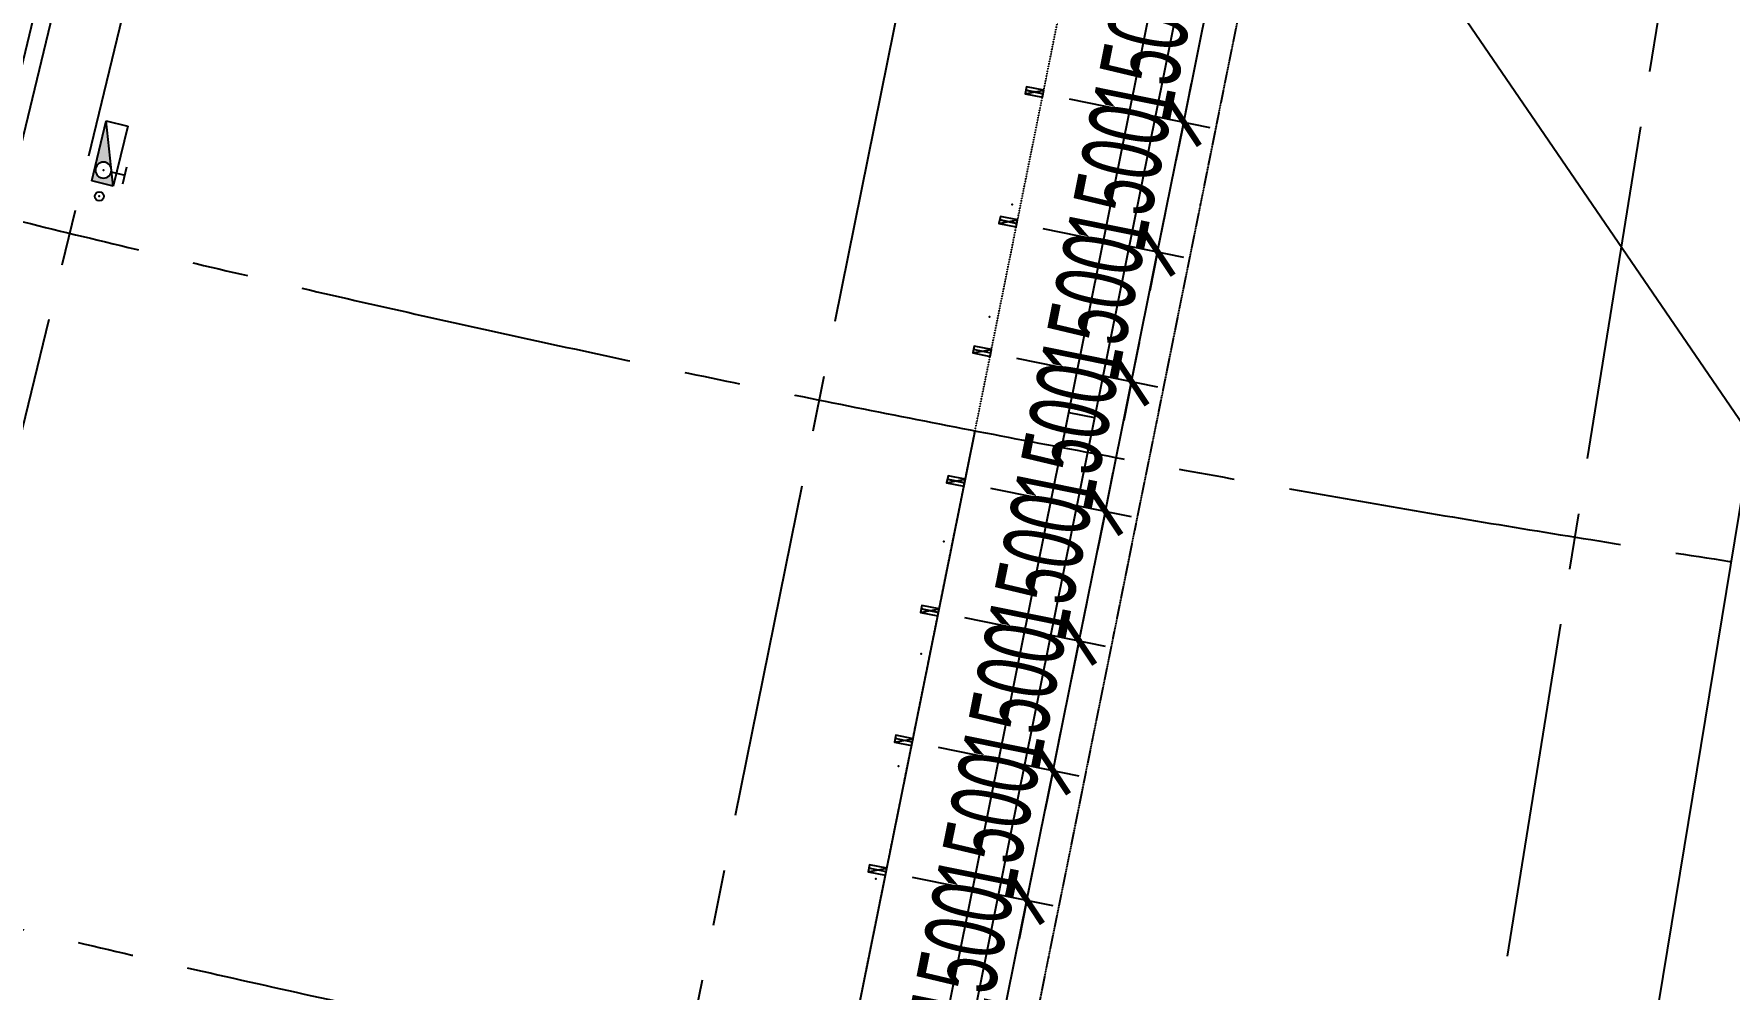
# Model space of a CAD drawing. Extents: x -668578 to 2331563, y -1202445 to 1620273.
# Drawn here: x 827495 to 846723, y 67169 to 77999 of the extents above; entities that cross this region are included whole.
import ezdxf

# ---------------------------------------------------------------- set-up
doc = ezdxf.new("R2010")
doc.units = 0
for name, pattern in [('CENTER2', [28.575, 19.05, -3.175, 3.175, -3.175]), ('DASH', [0.35, 0.25, -0.1]), ('DOT2', [0.125, 0, -0.125])]:
    doc.linetypes.add(name, pattern=pattern)
doc.layers.get('0').update_dxf_attribs({"color": 8})
doc.layers.get('Defpoints').update_dxf_attribs({"color": 8})
for name, color, linetype in [('#标注', 8, 'Continuous'), ('#轴线', 8, 'CENTER2'), ('A-FLOR-OTLN', 8, 'DOT2'), ('A-ROOF', 8, 'Continuous'), ('A-ROOF-DRAN', 8, 'Continuous'), ('A-WIND-FRAM', 8, 'Continuous'), ('dim', 8, 'Continuous'), ('外轮廓', 8, 'Continuous'), ('建-消防-防火分区填充', 8, 'Continuous'), ('暖-空调箱-基础', 8, 'Continuous'), ('水-消防-消火栓', 8, 'Continuous'), ('水-消防-消火栓-标识', 8, 'Continuous')]:
    doc.layers.add(name, color=color, linetype=linetype)
doc.styles.add('JHZX', font='jrs.shx', dxfattribs={"width": 0.6, "bigfont": 'jhz.shx'})
doc.dimstyles.new('JZBZ-300', dxfattribs={"dimscale": 300, "dimtxt": 3, "dimasz": 1.5, "dimexe": 1, "dimexo": 1, "dimgap": 0.5, "dimtad": 1, "dimdec": 0, "dimdsep": 46, "dimtxsty": 'JHZX', "dimblk1": 'ARCHTICK', "dimblk2": 'ARCHTICK', "dimsah": 1, "dimcen": 0, "dimclrd": 1, "dimclre": 1, "dimclrt": 2, "dimazin": 2, "dimtfac": 1, "dimtdec": 0, "dimtix": 1, "dimtmove": 0, "dimatfit": 3, "dimfxl": 0, "dimtolj": 1, "dimlwd": -1, "dimlwe": -1, "dimarcsym": 0})
doc.dimstyles.new('JZBZ-400', dxfattribs={"dimscale": 400, "dimtxt": 3, "dimasz": 1.5, "dimexe": 1, "dimexo": 1, "dimgap": 0.5, "dimtad": 1, "dimdec": 0, "dimdsep": 46, "dimtxsty": 'JHZX', "dimblk1": 'ARCHTICK', "dimblk2": 'ARCHTICK', "dimsah": 1, "dimcen": 0, "dimclrd": 1, "dimclre": 1, "dimclrt": 2, "dimazin": 2, "dimtfac": 1, "dimtdec": 0, "dimtix": 1, "dimtmove": 0, "dimatfit": 3, "dimfxl": 0, "dimtolj": 1, "dimlwd": -1, "dimlwe": -1, "dimarcsym": 0})

# ---------------------------------------------------------------- blocks, each defined once
blk = doc.blocks.new('_ARCHTICK')
at = {"color": 0, "linetype": 'ByBlock', "const_width": 0.15}
blk.add_lwpolyline([(-0.5, -0.5), (0.5, 0.5)], dxfattribs=at)
blk = doc.blocks.new('*D2939')
at = {"layer": '#标注', "ltscale": 300, "transparency": 16777216}
for p, q in [((-1773, -1481), (-9342, -7863)), ((165914, -92056), (164727, -101884))]:
    blk.add_line(p, q, dxfattribs=at)
blk.add_arc((197092, 166179), 269610, 220.13382, 263.11563, dxfattribs=at)
at = {"layer": 'Defpoints', "color": 0, "ltscale": 300, "transparency": 16777216}
for p in [(197092, 166179), (-1467, -1224), (40380, -53208), (165962, -91659)]:
    blk.add_point(p, dxfattribs=at)
at = {"layer": '#标注', "ltscale": 300, "transparency": 16777216, "xscale": 600, "yscale": 600, "zscale": 600}
for p, rotation in [((-9036, -7605), 130.1338192809485), ((164775, -101487), 353.1156299250187)]:
    blk.add_blockref('_ARCHTICK', p, dxfattribs=dict(at, rotation=rotation))
at = {"layer": '#标注', "ltscale": 300, "transparency": 16777216, "insert": (69342, -70334), "char_height": 1200, "attachment_point": 5, "rotation": 331.6247, "style": 'JHZX'}
blk.add_mtext('\\A1;42.98°', dxfattribs=at)
blk = doc.blocks.new('*D216')
at = {"layer": 'Defpoints', "color": 0, "ltscale": 300, "transparency": 16777216}
for p in [(837162, 68499), (838758, 68177), (836865, 67028)]:
    blk.add_point(p, dxfattribs=at)
at = {"layer": 'dim', "color": 1, "ltscale": 300, "transparency": 16777216}
for p, q in [((838758, 68177), (838847, 68618)), ((837456, 68439), (839052, 68117)), ((838461, 66706), (838758, 68177)), ((837159, 66969), (838755, 66647)), ((838461, 66706), (838372, 66265))]:
    blk.add_line(p, q, dxfattribs=at)
at = {"layer": 'dim', "color": 1, "ltscale": 300, "transparency": 16777216, "xscale": 450, "yscale": 450, "zscale": 450}
for p, rotation in [((838758, 68177), 258.5912288880855), ((838461, 66706), 78.59122888808552)]:
    blk.add_blockref('_ARCHTICK', p, dxfattribs=dict(at, rotation=rotation))
at = {"layer": 'dim', "color": 2, "ltscale": 300, "transparency": 16777216, "insert": (838021, 67560), "char_height": 900, "attachment_point": 5, "rotation": 78.5912, "style": 'JHZX'}
blk.add_mtext('\\A1;1500', dxfattribs=at)
blk = doc.blocks.new('*D217')
at = {"layer": 'Defpoints', "color": 0, "ltscale": 300, "transparency": 16777216}
for p in [(837458, 69969), (839055, 69647), (837162, 68499)]:
    blk.add_point(p, dxfattribs=at)
at = {"layer": 'dim', "color": 1, "ltscale": 300, "transparency": 16777216}
for p, q in [((839055, 69647), (839144, 70088)), ((837752, 69910), (839349, 69588)), ((838758, 68177), (839055, 69647)), ((837456, 68439), (839052, 68117)), ((838758, 68177), (838669, 67735))]:
    blk.add_line(p, q, dxfattribs=at)
at = {"layer": 'dim', "color": 1, "ltscale": 300, "transparency": 16777216, "xscale": 450, "yscale": 450, "zscale": 450}
for p, rotation in [((839055, 69647), 258.5912288880855), ((838758, 68177), 78.59122888808552)]:
    blk.add_blockref('_ARCHTICK', p, dxfattribs=dict(at, rotation=rotation))
at = {"layer": 'dim', "color": 2, "ltscale": 300, "transparency": 16777216, "insert": (838318, 69030), "char_height": 900, "attachment_point": 5, "rotation": 78.5912, "style": 'JHZX'}
blk.add_mtext('\\A1;1500', dxfattribs=at)
blk = doc.blocks.new('*D218')
at = {"layer": 'Defpoints', "color": 0, "ltscale": 300, "transparency": 16777216}
for p in [(837755, 71439), (839351, 71117), (837458, 69969)]:
    blk.add_point(p, dxfattribs=at)
at = {"layer": 'dim', "color": 1, "ltscale": 300, "transparency": 16777216}
for p, q in [((839351, 71117), (839440, 71558)), ((838049, 71380), (839645, 71058)), ((839055, 69647), (839351, 71117)), ((837752, 69910), (839349, 69588)), ((839055, 69647), (838966, 69206))]:
    blk.add_line(p, q, dxfattribs=at)
at = {"layer": 'dim', "color": 1, "ltscale": 300, "transparency": 16777216, "xscale": 450, "yscale": 450, "zscale": 450}
for p, rotation in [((839351, 71117), 258.5912288880855), ((839055, 69647), 78.59122888808552)]:
    blk.add_blockref('_ARCHTICK', p, dxfattribs=dict(at, rotation=rotation))
at = {"layer": 'dim', "color": 2, "ltscale": 300, "transparency": 16777216, "insert": (838615, 70501), "char_height": 900, "attachment_point": 5, "rotation": 78.5912, "style": 'JHZX'}
blk.add_mtext('\\A1;1500', dxfattribs=at)
blk = doc.blocks.new('*D219')
at = {"layer": 'Defpoints', "color": 0, "ltscale": 300, "transparency": 16777216}
for p in [(838052, 72910), (839648, 72588), (837755, 71439)]:
    blk.add_point(p, dxfattribs=at)
at = {"layer": 'dim', "color": 1, "ltscale": 300, "transparency": 16777216}
for p, q in [((839648, 72588), (839737, 73029)), ((838346, 72850), (839942, 72528)), ((839351, 71117), (839648, 72588)), ((838049, 71380), (839645, 71058)), ((839351, 71117), (839262, 70676))]:
    blk.add_line(p, q, dxfattribs=at)
at = {"layer": 'dim', "color": 1, "ltscale": 300, "transparency": 16777216, "xscale": 450, "yscale": 450, "zscale": 450}
for p, rotation in [((839648, 72588), 258.5912288880855), ((839351, 71117), 78.59122888808552)]:
    blk.add_blockref('_ARCHTICK', p, dxfattribs=dict(at, rotation=rotation))
at = {"layer": 'dim', "color": 2, "ltscale": 300, "transparency": 16777216, "insert": (838911, 71971), "char_height": 900, "attachment_point": 5, "rotation": 78.5912, "style": 'JHZX'}
blk.add_mtext('\\A1;1500', dxfattribs=at)
blk = doc.blocks.new('*D220')
at = {"layer": 'Defpoints', "color": 0, "ltscale": 300, "transparency": 16777216}
for p in [(838348, 74380), (839945, 74058), (838052, 72910)]:
    blk.add_point(p, dxfattribs=at)
at = {"layer": 'dim', "color": 1, "ltscale": 300, "transparency": 16777216}
for p, q in [((839945, 74058), (840034, 74499)), ((838642, 74321), (840239, 73999)), ((839648, 72588), (839945, 74058)), ((838346, 72850), (839942, 72528)), ((839648, 72588), (839559, 72147))]:
    blk.add_line(p, q, dxfattribs=at)
at = {"layer": 'dim', "color": 1, "ltscale": 300, "transparency": 16777216, "xscale": 450, "yscale": 450, "zscale": 450}
for p, rotation in [((839945, 74058), 258.5912288880855), ((839648, 72588), 78.59122888808552)]:
    blk.add_blockref('_ARCHTICK', p, dxfattribs=dict(at, rotation=rotation))
at = {"layer": 'dim', "color": 2, "ltscale": 300, "transparency": 16777216, "insert": (839208, 73442), "char_height": 900, "attachment_point": 5, "rotation": 78.5912, "style": 'JHZX'}
blk.add_mtext('\\A1;1500', dxfattribs=at)
blk = doc.blocks.new('*D221')
at = {"layer": 'Defpoints', "color": 0, "ltscale": 300, "transparency": 16777216}
for p in [(838645, 75851), (840241, 75528), (838348, 74380)]:
    blk.add_point(p, dxfattribs=at)
at = {"layer": 'dim', "color": 1, "ltscale": 300, "transparency": 16777216}
for p, q in [((840241, 75528), (840330, 75970)), ((838939, 75791), (840535, 75469)), ((839945, 74058), (840241, 75528)), ((838642, 74321), (840239, 73999)), ((839945, 74058), (839856, 73617))]:
    blk.add_line(p, q, dxfattribs=at)
at = {"layer": 'dim', "color": 1, "ltscale": 300, "transparency": 16777216, "xscale": 450, "yscale": 450, "zscale": 450}
for p, rotation in [((840241, 75528), 258.5912288880855), ((839945, 74058), 78.59122888808552)]:
    blk.add_blockref('_ARCHTICK', p, dxfattribs=dict(at, rotation=rotation))
at = {"layer": 'dim', "color": 2, "ltscale": 300, "transparency": 16777216, "insert": (839505, 74912), "char_height": 900, "attachment_point": 5, "rotation": 78.5912, "style": 'JHZX'}
blk.add_mtext('\\A1;1500', dxfattribs=at)
blk = doc.blocks.new('*D222')
at = {"layer": 'Defpoints', "color": 0, "ltscale": 300, "transparency": 16777216}
for p in [(838942, 77321), (840538, 76999), (838645, 75851)]:
    blk.add_point(p, dxfattribs=at)
at = {"layer": 'dim', "color": 1, "ltscale": 300, "transparency": 16777216}
for p, q in [((840538, 76999), (840627, 77440)), ((839236, 77262), (840832, 76939)), ((840241, 75528), (840538, 76999)), ((838939, 75791), (840535, 75469)), ((840241, 75528), (840152, 75087))]:
    blk.add_line(p, q, dxfattribs=at)
at = {"layer": 'dim', "color": 1, "ltscale": 300, "transparency": 16777216, "xscale": 450, "yscale": 450, "zscale": 450}
for p, rotation in [((840538, 76999), 258.5912288880855), ((840241, 75528), 78.59122888808552)]:
    blk.add_blockref('_ARCHTICK', p, dxfattribs=dict(at, rotation=rotation))
at = {"layer": 'dim', "color": 2, "ltscale": 300, "transparency": 16777216, "insert": (839802, 76382), "char_height": 900, "attachment_point": 5, "rotation": 78.5912, "style": 'JHZX'}
blk.add_mtext('\\A1;1500', dxfattribs=at)
blk = doc.blocks.new('*D223')
at = {"layer": 'Defpoints', "color": 0, "ltscale": 300, "transparency": 16777216}
for p in [(839239, 78791), (840835, 78469), (838942, 77321)]:
    blk.add_point(p, dxfattribs=at)
at = {"layer": 'dim', "color": 1, "ltscale": 300, "transparency": 16777216}
for p, q in [((840835, 78469), (840924, 78910)), ((839533, 78732), (841129, 78410)), ((840538, 76999), (840835, 78469)), ((839236, 77262), (840832, 76939)), ((840538, 76999), (840449, 76558))]:
    blk.add_line(p, q, dxfattribs=at)
at = {"layer": 'dim', "color": 1, "ltscale": 300, "transparency": 16777216, "xscale": 450, "yscale": 450, "zscale": 450}
for p, rotation in [((840835, 78469), 258.5912288880855), ((840538, 76999), 78.59122888808552)]:
    blk.add_blockref('_ARCHTICK', p, dxfattribs=dict(at, rotation=rotation))
at = {"layer": 'dim', "color": 2, "ltscale": 300, "transparency": 16777216, "insert": (840098, 77853), "char_height": 900, "attachment_point": 5, "rotation": 78.5912, "style": 'JHZX'}
blk.add_mtext('\\A1;1500', dxfattribs=at)
blk = doc.blocks.new('消火栓箱-111')
blk.add_hatch(color=256).paths.add_polyline_path([(-200, -54), (-200, -60, -0.414214), (-110, -150, -1), (-290, -150, -0.414214), (-200, -60), (-200, -54), (-350, 0), (-350, -250), (350, -250)])
for p, q in [((350, 0), (-350, 0)), ((-350, 0), (350, -250)), ((-350, 0), (-350, -250)), ((-300, 100), (-100, 100)), ((-200, -60), (-200, 100)), ((350, -250), (350, 0)), ((-350, -250), (350, -250))]:
    blk.add_line(p, q)
blk.add_circle((-200, -150), 90)
blk.add_point((-200, -150))
at = {"layer": '水-消防-消火栓'}
blk.add_arc((-350, 0), 700, 359.9687, 0, dxfattribs=at)
blk = doc.blocks.new('立管-R75-1')
at = {"linetype": 'Continuous'}
blk.add_circle((0, 0), 75, dxfattribs=at)
blk.add_point((0, 0), dxfattribs=at)
blk = doc.blocks.new('幕墙分隔')
for p, q in [((-40, -100), (40, 100)), ((0, 100), (0, -100))]:
    blk.add_line(p, q)
blk.add_lwpolyline([(-40, 100), (40, 100), (40, -100), (-40, -100)], close=True)
blk = doc.blocks.new('A$C47405904')
at = {"layer": 'A-FLOR-OTLN'}
blk.add_line((-7076, -80123), (1875, -35767), dxfattribs=at)
at = {"layer": 'A-ROOF'}
for p in [(3618, -32937), (4707, -70881)]:
    blk.add_line(p, (9530, -41573), dxfattribs=at)
at = {"layer": 'A-ROOF-DRAN'}
for p, q in [((-5608, -77905), (3442, -33056)), ((-5254, -77667), (3737, -33111)), ((1781, -41287), (2075, -41346)), ((-824, -49141), (719, -41495))]:
    blk.add_line(p, q, dxfattribs=at)
at = {"layer": 'A-WIND-FRAM'}
for p, q in [((1294, -37634), (1490, -37674)), ((998, -39104), (1194, -39144)), ((404, -42045), (600, -42085)), ((107, -43515), (303, -43555))]:
    blk.add_line(p, q, dxfattribs=at)
at = {"layer": '外轮廓', "color": 3, "linetype": 'DASH', "ltscale": 5}
blk.add_lwpolyline([(-109158, 16478), (-135454, -11643, 0.41242), (-135330, -15318, 0.140163), (-7770, -80593, 0.412914), (-4719, -78556), (3836, -36160, 0.415851), (1787, -33095, -0.057061), (-44213, -18484, 0.041227), (-47955, -17165, 0.051572), (-52855, -16406), (-54407, -16327, -0.116659), (-64974, -13255, -0.058192), (-105484, 16602, 0.414617), (-109158, 16478)], format="xyb", close=True, dxfattribs=at)
at = {"layer": '建-消防-防火分区填充'}
for p in [(1396, -37654), (1138, -38928), (881, -40202), (365, -42751), (108, -44025), (-150, -45300), (-407, -46574)]:
    blk.add_point(p, dxfattribs=at)
at = {"layer": '暖-空调箱-基础', "elevation": 0}
blk.add_lwpolyline([(-10349, -38423), (-9506, -34923), (-9311, -34970), (-10154, -38470)], close=True, dxfattribs=at)
at = {"layer": 'A-WIND-FRAM', "xscale": -1, "rotation": 258.5912288881504}
for p in [(1392, -37654), (1096, -39124), (799, -40594), (502, -42065), (205, -43535), (-91, -45006), (-388, -46476)]:
    blk.add_blockref('幕墙分隔', p, dxfattribs=at)
at = {"layer": '水-消防-消火栓', "xscale": -1, "rotation": 256.3290280231318}
blk.add_blockref('消火栓箱-111', (-8975, -38381), dxfattribs=at)
at = {"layer": '水-消防-消火栓-标识', "xscale": 0.6666666665114471, "yscale": 0.6666666665114471, "zscale": 0.6666666665114471, "rotation": 344.0202744855413}
blk.add_blockref('立管-R75-1', (-9215, -38837), dxfattribs=at)
blk = doc.blocks.new('DSGDFG')
at = {"layer": '#标注', "ltscale": 300}
blk.add_arc((197092.2, 166179.2), 257800, 220.136073, 263.11563, dxfattribs=at)
at = {"layer": '#轴线', "ltscale": 200}
for p, q in [((135712.6, -86165.5), (152304.6, -17952.1)), ((145722.9, -88382.9), (159607.6, -19576.5)), ((155809.7, -90221), (166969.1, -20911.3))]:
    blk.add_line(p, q, dxfattribs=at)
for radius in [220600, 228400, 236200, 244000, 251800, 257800]:
    blk.add_arc((197092.2, 166179.2), radius, 218.438892, 265.140584, dxfattribs=at)
at = {"layer": '#标注', "ltscale": 300}
dim = blk.add_angular_dim_3p(base=(40379.7, -53208.3), center=(197092.1, 166179.2), p1=(-1467, -1223.5), p2=(165961.7, -91658.5), dimstyle='JZBZ-400', override={"dimclrd": 256, "dimclre": 256, "dimclrt": 256}, dxfattribs=at)
dim.commit()
dim.dimension.update_dxf_attribs({"geometry": '*D2939', "text_midpoint": (69341.6, -70334.5)})
blk = doc.blocks.new('HGDTRET')
at = {"layer": 'dim', "ltscale": 300}
for p1, p2, picture, middle in [((838941.8, 77320.9), (839238.5, 78791.2), '*D223', (840098.3, 77852.6)), ((838645.1, 75850.5), (838941.8, 77320.9), '*D222', (839801.6, 76382.3)), ((838348.4, 74380.2), (838645.1, 75850.5), '*D221', (839504.9, 74911.9)), ((838051.7, 72909.8), (838348.4, 74380.2), '*D220', (839208.2, 73441.5)), ((837755, 71439.4), (838051.7, 72909.8), '*D219', (838911.4, 71971.2)), ((837458.3, 69969.1), (837755, 71439.4), '*D218', (838614.7, 70500.8)), ((837161.5, 68498.7), (837458.3, 69969.1), '*D217', (838318, 69030.5)), ((836864.8, 67028.4), (837161.5, 68498.7), '*D216', (838021.3, 67560.1))]:
    dim = blk.add_aligned_dim(p1=p1, p2=p2, distance=-1628.4, dimstyle='JZBZ-300', dxfattribs=at)
    dim.commit()
    dim.dimension.update_dxf_attribs({"geometry": picture, "text_midpoint": middle})

msp = doc.modelspace()

# ---------------------------------------------------------------- block references
at = {"layer": '#标注'}
for name, p in [('HGDTRET', (0, 0)), ('DSGDFG', (682948.9, 123910))]:
    msp.add_blockref(name, p, dxfattribs=at)
at = {"layer": 'dim', "ltscale": 300}
msp.add_blockref('A$C47405904', (837451.5, 114994.4), dxfattribs=at)

doc.saveas('drawing.dxf')
